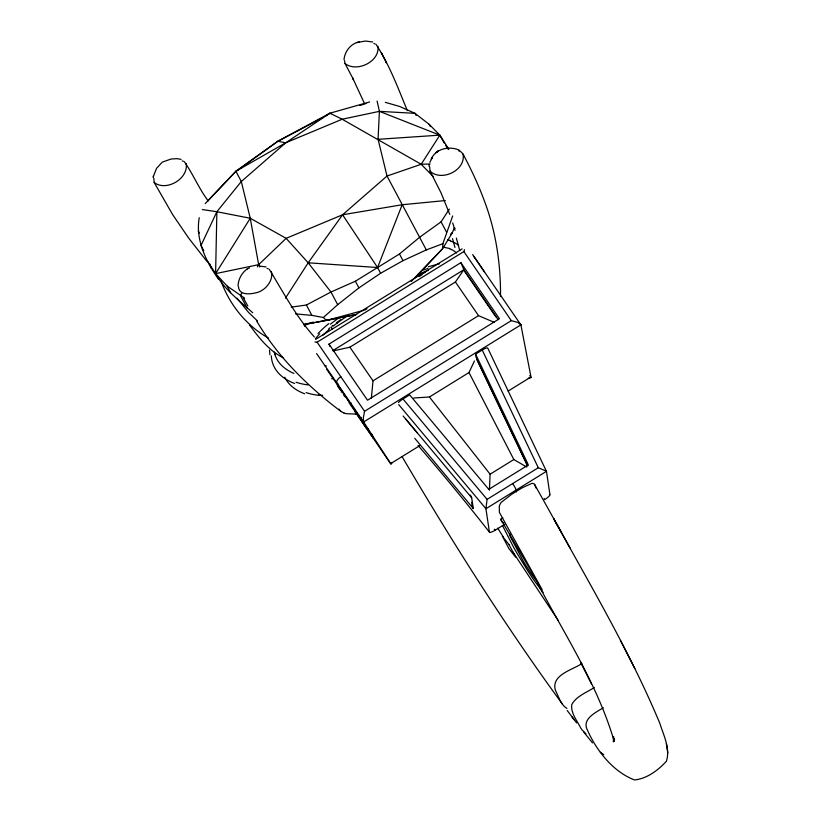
<?xml version="1.0" encoding="UTF-8"?>
<svg xmlns="http://www.w3.org/2000/svg" width="821" height="821" viewBox="0 0 821 821"><rect width="100%" height="100%" fill="white"/><g stroke="black" fill="none" stroke-linecap="round" stroke-linejoin="round"><path stroke-width="1.23" d="M344.543 60.651L345.005 63.484L353.492 79.596L352.691 78.016L364.052 102.584M238.049 286.16C238.172 279.52 241.651 272.952 247.039 269.072M369.624 101.958L329.888 113.216L285.739 142.792L241.302 181.533L216.877 211.726L215.595 273.629C224.359 289.474 239.527 300.743 252.735 312.791M344.009 59.717C344.635 51.487 350.906 43.431 359.208 41.902M489.398 490.25L490.106 474.21L429.424 396.995L413.753 398M452.669 215.964L442.878 243.683L426.315 249.923L387.019 176.033L378.071 139.313L379.405 111.348L377.096 101.055M442.878 243.683L442.601 248.701L414.472 278.298M218.632 279.366C206.092 261.591 195.275 239.989 199.236 217.678M371.328 398.462L373.011 380.841L349.879 347.191L333.141 350.926M429.67 166.868L430.071 171.158L441.072 192.925L449.785 214.384M429.024 166.304L429.26 164.477M153.855 178.331L154.143 182.416L172.677 214.661L188.779 238.244L206.81 261.252M471.829 502.257L471.972 505.449L473.286 508.486L471.685 497.793L405.512 418.792M153.332 176.587L156.524 168.387L162.281 162.137L171.137 159.007L176.977 158.658L181.082 159.366M153.168 177.603L153.455 175.868M546.365 471.141L538.299 467.744L487.089 499.373L485.919 508.589M508.137 391.083L530.971 376.972L520.883 324.757L517.661 322.376L511.319 320.642L364.565 411.28L363.344 417.766L363.611 421.963L390.663 463.639L420.024 445.495M314.946 341.988L317.101 342.213L463.855 251.575L464.47 249.635M429.855 162.353L432.359 157.324L431.241 159.202C435.582 148.283 450.093 145.666 459.811 150.417M362.543 419.921L362.584 421.45L373.339 438.014L360.953 419.962A287.073 2.894 55.8 0 0 349.171 402.844M445.362 200.55L402.167 204.747L377.568 267.523L380.605 273.26L358.91 287.894L337.677 304.673L323.371 317.501L311.888 315.387L295.57 313.889M455.142 228.3L454.249 228.022L452.299 232.815L442.601 248.701L411.27 281.521M391.997 462.634L391.278 463.978M207.487 201.237L235.914 171.261L277.857 141.243L329.888 113.216L342.162 119.23L421.194 164.272L433.519 176.936M337.677 304.673L330.976 292.019L308.183 262.792L286.149 238.336L250.251 218.253L216.877 211.726L201.001 245.51L203.793 250.785M429.424 396.995L468.996 372.549L474.446 360.973M241.723 293.23L240.42 295.427L247.121 308.091M257.363 266.856L258.666 264.66L286.149 238.336L342.583 214.774L402.167 204.747M448.769 149.155L439.83 135.137L429.167 124.32L415.005 113.339L379.405 111.348L342.162 119.23L285.739 142.792L235.914 171.261L241.302 181.533L250.251 218.253L215.595 273.629L227.119 286.057L244.576 298.115M285.462 298.146L308.183 262.792L342.583 214.774L387.019 176.033L421.194 164.272L439.83 135.137L379.405 111.348M291.229 307.116L306.397 305.022L330.976 292.019L355.38 281.223L399.468 253.987L419.613 237.269L441.082 221.834L449.333 209.109M349.879 347.191L455.409 282.014L463.855 269.719L498.121 319.574M614.59 738.982L613.359 741.886L613.492 736.529L614.18 741.291C597.657 684.693 564.622 634.52 537.324 582.715M304.704 326.399L306.859 323.833M315.428 338.621L319.759 333.757M450.606 234.734L452.299 232.815L450.472 234.601M530.9 377.742L528.303 378.255M205.168 203.649L235.914 171.261M322.786 335.235L329.17 329.375M328.759 328.728L329.816 327.877M330.37 324.182L338.539 318.025M331.951 326.173L333.039 325.332M333.213 326.081L337.452 322.848M336.353 322.827L340.725 319.677M235.812 171.497L277.857 141.243L299.809 129.739M337.195 323.022L346.031 316.752M343.681 317.614L345.179 316.588M325.362 116.161L329.888 113.216M315.716 339.319L462.131 248.886M365.047 309.958L367.018 308.747M419.12 276.564L422.066 274.748M328.985 344.122L460.889 262.648L499.435 318.733L367.521 400.207L328.985 344.122L329.97 346.472M333.039 350.516L463.855 269.719M373.011 380.841L478.53 315.664L494.447 322.427M520.914 324.839L363.621 421.994L316.578 353.553M398.442 402.547A6.25 1.252 -32.7 0 1 402.988 398.985L409.638 394.87L488.782 489.367L528.355 464.922L475.585 354.138L482.235 350.033A6.25 1.252 -32.7 0 1 486.986 347.847M490.106 474.21L513.843 459.544L526.713 467.026M418.053 445.485A273.208 30.521 51.3 0 1 489.429 532.152L485.929 508.722L546.458 471.336L487.746 348.094M502.801 517.856L500.666 519.18L501.775 521.561A78.293 15.62 -32.7 0 0 502.401 522.187L502.832 522.454M489.737 532.377A6.599 1.324 -32.7 0 0 495.155 530.212L504.843 524.209M603.384 707.784C595.615 712.474 581.165 719.288 587.703 730.639A75.193 66.029 -41 0 0 588.667 732.814C598.109 752.683 613.964 772.048 634.51 779.95C646.835 778.76 658.185 770.252 666.365 761.293C670.583 748.536 663.471 735.082 659.715 723.024C630.015 652.069 590.607 585.722 553.57 518.462L570.133 548.069M380.605 273.26L402.998 260.668L426.315 249.923M300.897 129.164L323.33 117.341M594.312 687.516C586.543 692.544 576.373 696.095 571.755 704.603C570.626 713.162 577.05 720.54 580.621 727.817A75.224 59.707 -38.3 0 0 581.791 729.602L585.989 733.861M246.947 269.114L249.522 267.82M418.7 274.081L428.49 270.253M581.904 663.594C572.432 669.895 551.65 674.79 555.181 689.466A75.193 51.887 -36.5 0 0 555.838 691.231C558.927 697.162 560.856 704.839 566.921 708.441M359.916 105.519L365.961 103.518M428.234 266.753L439.512 263.767M364.021 310.235L326.409 320.477L303.626 324.644L313.427 322.099M356.478 42.62L365.376 41.05L372.755 41.974M259.713 266.979L258.666 264.66L215.595 273.629L207.508 261.222M356.56 314.515L326.409 320.477L323.371 317.501M303.626 324.644L356.509 314.412M355.411 414.041L346.616 413.722A20.248 15.486 -24.4 0 1 343.927 413.025M378.071 139.313L439.83 135.137L444.212 143.008M356.304 411.721L354.836 411.762M421.194 164.272L430.142 163.995M259.569 266.096L266.096 266.928M331.633 378.707L332.905 378.758M308.183 262.792L377.568 267.523L342.583 214.774M443.535 247.224L449.744 248.506M318.61 394.932L322.674 395.373M202.315 209.56L216.877 211.726M503.725 522.71L503.16 522.587M277.857 141.243L285.739 142.792M447.763 239.794L450.606 240.553M385.285 102.338L399.765 106.504L415.005 113.339L416.124 115.443M182.221 160.906L183.35 161.244M373.863 43.513L375.023 43.872M267.102 268.395L268.282 268.806M343.948 413.004L340.91 411.393L338.868 409.084M458.806 150.89C463.321 151.906 464.327 157.098 466.39 160.506C473.378 174.052 479.7 187.958 484.893 202.305C496.089 232.374 500.789 264.526 500.512 296.535M603.794 754.673L600.397 752.241M346.185 396.882L344.481 395.886M268.549 338.088C246.546 326.029 229.346 304.396 221.003 280.895M283.368 357.864C268.949 350.69 258.82 337.595 249.481 324.9M376.008 44.334C389.328 64.551 398.103 88.206 407.36 110.681M184.315 161.686C193.007 173.898 198.918 188.635 208.124 200.796M269.298 269.309C283.245 292.225 296.165 316.721 314.361 336.99M341.197 411.608C307.988 386.691 277.909 357.073 256.716 321.093M257.517 321.021L248.537 312.38L236.951 298.187M471.654 497.762L470.423 495.053M414.759 438.311L473.286 508.486M403.132 416.001L417.15 432.688M402.988 398.975L487.089 499.373M398.688 404.589L485.929 508.722M592.495 742.892L583.864 732.178M543.143 592.464L535.261 582.007A38.382 3.366 58.3 0 1 531.156 576.003A37.243 3.263 58.3 0 1 526.836 569.364L517.918 554.77A49.968 4.382 58.3 0 1 513.689 547.453L502.483 525.532M495.155 530.192L494.334 529.165M567.178 710.483L576.681 722.942M572.011 716.866L574.536 720.14M562.19 703.792C504.227 624.453 451.776 541.193 402.003 456.517M362.625 421.512L326.625 369.132M473.84 256.419L520.935 324.942M463.855 251.575L511.319 320.642M495.853 316.834L464.45 271.135L460.889 262.648M455.409 282.014L478.53 315.664M317.101 342.213L364.565 411.28M558.454 620.799L512.725 551.774M472.65 254.572L484.503 271.967M373.298 437.942L371.656 433.888M337.708 386.229L338.991 388.179M345.005 63.484C356.468 72.792 379.959 61.852 377.968 46.284M445.567 145.143L448.256 149.412M497.752 528.17L503.191 536.811M154.143 182.416C165.945 191.878 188.553 178.968 186.234 163.646M430.071 171.158C441.4 182.016 466.133 170.388 463.044 154.071M500.82 519.436L542.178 589.765L499.384 512.386L499.291 506.67A74.167 14.799 -32.7 0 1 499.866 504.576L500.769 502.965A15.804 3.151 -32.7 0 1 501.221 502.37L511.278 494.57A62.068 12.387 -32.7 0 1 515.403 491.964L517.374 490.753A57.357 11.443 -32.7 0 1 522.556 487.633L532.008 483.343A15.804 3.151 -32.7 0 1 532.542 483.333L533.845 483.743A76.958 15.353 -32.7 0 1 534.779 484.749L535.949 487.992M534.543 484.38L561 531.68M243.498 298.167L247.839 306.059M429.167 124.32L430.337 126.547M441.082 221.834L446.562 232.199M399.468 253.987L402.998 260.668M355.38 281.223L358.91 287.894M306.397 305.022L311.888 315.387M198.2 230.999L199.298 233.072M227.119 286.057L230.65 292.728M620.46 640.483L634.828 668.561M468.996 372.549L513.843 459.544M332.269 329.221L331.171 327.097L332.31 329.313M580.704 662.537L591.397 683.842M382.206 54.473L381.385 52.852L386.404 62.714L385.613 61.144M482.235 350.033L538.299 467.744M476.632 358.644L527.759 465.969M476.734 359.321L527.308 465.486M544.128 498.409L544.662 499.609A6.599 1.314 -32.7 0 0 549.875 494.991M271.371 271.474C273.526 280.156 266.291 289.32 258.297 292.173C252.129 294.082 239.229 296.217 238.521 286.95M274.183 352.024L275.148 354.6M209.56 263.572L211.048 267.903M452.71 222.922L454.998 230.373M456.353 238.09L459.729 250.518M250.251 218.253L258.666 264.66M666.324 743.539L667.801 753.062M546.458 471.336L549.957 494.765M516.471 491.892L516.193 490.034A6.229 0.544 58.3 0 0 512.694 483.559M475.585 354.138L476.088 357.494M269.514 350.126L269.935 354.764M357.443 413.63A21.254 18.739 -39.9 0 1 355.411 413.979M341.249 392.151A17.518 12.387 -39 0 1 342.121 390.827M293.918 373.422A67.763 40.486 -16.1 0 1 274.953 354.662M308.06 384.916A69.806 44.786 -21.6 0 1 296.022 382.247M294.595 383.469A71.396 43.431 -18.7 0 1 271.32 355.811M319.831 395.424A67.281 43.236 -21.5 0 1 306.089 392.592M304.683 393.793A68.687 41.768 -18.5 0 1 284.784 377.239M423.4 270.047A71.848 32.604 -29.8 0 1 427.885 268.375M419.233 274.953A78.642 37.294 -29.4 0 1 425.36 272.377M317.994 333.552A71.848 35.067 -27 0 1 328.831 323.566M449.539 248.784A42.825 25.841 -40.7 0 1 456.414 252.95M450.226 241.046A50.953 30.634 -37.9 0 1 458.631 245.428M340.828 376.747A6.229 3.017 -34.5 0 0 336.867 383.068L349.377 402.239A6.229 3.017 -34.5 0 0 350.988 403.049M355.678 412.686A268.467 2.709 55.8 0 1 390.888 463.998M367.941 428.398A6.229 3.017 -34.5 0 1 365.92 427.577L360.953 419.962A6.229 3.017 -34.5 0 1 361.137 417.427M529.802 375.536A268.128 44.108 60.8 0 1 531.023 377.465M339.381 388.641A287.073 2.894 55.8 0 1 340.746 390.622M343.506 394.634A287.073 2.894 55.8 0 1 344.912 396.666M326.358 365.94A6.229 3.294 -34.8 0 1 324.777 365.756M337.431 385.47A6.24 3.305 -34.9 0 1 337.852 383.386M452.525 238.685A282.947 56.711 83.4 0 1 454.957 247.48M510.221 534.307A23.204 2.032 58.3 0 0 509.81 534.286L509.749 534.399A25.492 2.237 58.3 0 0 509.779 535.097A24.804 2.176 58.3 0 0 510.149 536.339L523.388 561.318A26.2 2.299 58.3 0 0 526.292 566.049L530.448 572.494A22.413 1.96 58.3 0 0 533.537 576.968L535.754 579.965A26.067 2.289 58.3 0 0 538.145 582.869M438.424 150.869L436.033 152.624L438.424 150.869M509.03 544.631L502.349 536.175L508.979 548.685L515.65 557.141L509.03 544.631"/></g></svg>
